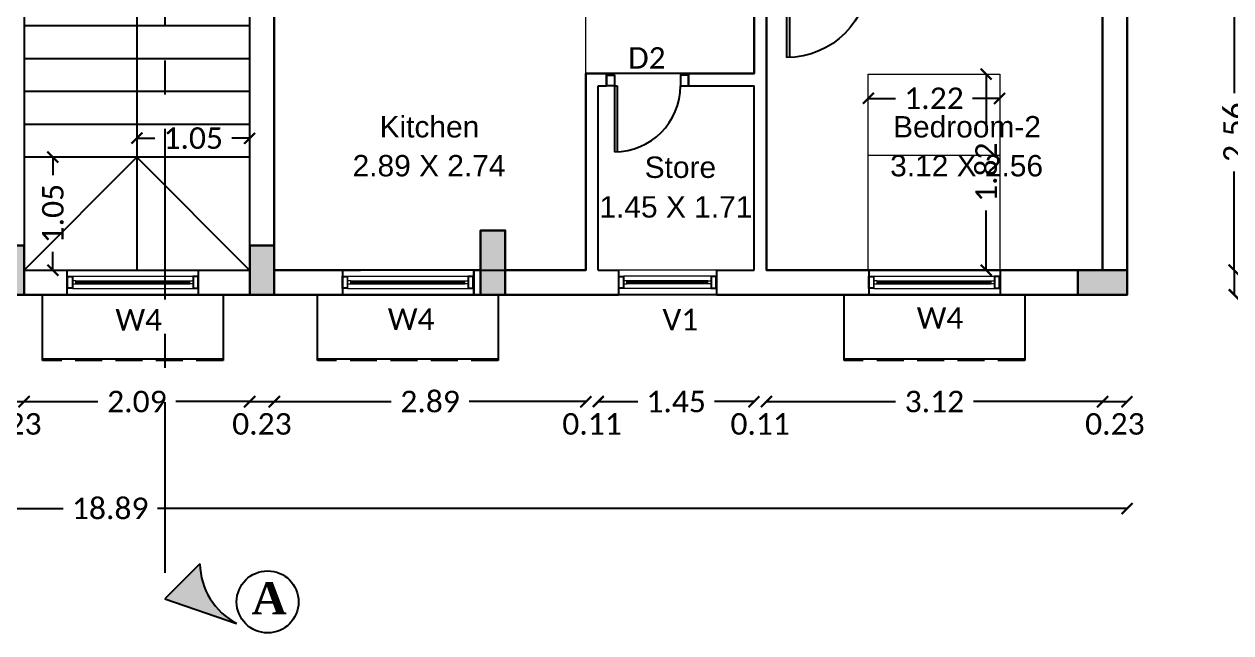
# Model space of a CAD drawing. Header units: metres. Extents: x 1549 to 1752, y 1518 to 3502.
# Drawn here: x 1712.83 to 1724.04, y 1622.89 to 1628.55 of the extents above; entities that cross this region are included whole.
import ezdxf

# ---------------------------------------------------------------- set-up
doc = ezdxf.new("R2010")
doc.units = ezdxf.units.M
doc.linetypes.add('CENTER', pattern=[50.8, 31.75, -6.35, 6.35, -6.35])
doc.linetypes.add('HIDDEN', pattern=[0.375, 0.25, -0.125])
for name, color, linetype in [('BLK_1_FLR_1_BLT_UP_AREA', 1, 'Continuous'), ('BLK_1_FLR_1_CARPET_AREA', 10, 'Continuous'), ('BLK_1_FLR_1_CHAJJA', 6, 'Continuous'), ('BLK_1_FLR_1_REGULAR_ROOM_5', 117, 'Continuous'), ('BLK_1_LVL_1_BLDG_FOOT_PRINT', 1, 'Continuous'), ('D', 7, 'Continuous')]:
    doc.layers.add(name, color=color, linetype=linetype)
for name, color, linetype, lineweight in [('BLK_1_FLR_1_KITCHEN', 163, 'Continuous', 0), ('BLK_1_FLR_1_ROOM_5_LIGHT_VENTILATION_5', 232, 'Continuous', 0), ('BLK_1_FLR_1_UNITFA_4', 234, 'Continuous', 0), ('Column', 7, 'Continuous', 30), ('W', 7, 'Continuous', 5)]:
    doc.layers.add(name, color=color, linetype=linetype, lineweight=lineweight)
doc.styles.add('Dutch-Bold', font='timesbd.ttf', dxfattribs={"height": 12})
doc.styles.add('SLS- JOHN Calibri', font='calibri.ttf')
doc.styles.add('SLS-Calibri', font='calibri.ttf')
doc.dimstyles.new('SLS-ProjectName-OuterBlock(FloorPlan)', dxfattribs={"dimtxt": 0.2, "dimasz": 0.1, "dimexe": 0, "dimexo": 0, "dimgap": 0.1, "dimtad": 0, "dimzin": 1, "dimdsep": 46, "dimtxsty": 'SLS-Calibri', "dimblk1": 'OBLIQUE', "dimblk2": 'OBLIQUE', "dimsah": 1, "dimcen": 0, "dimse1": 1, "dimse2": 1, "dimclrd": 252, "dimclre": 252, "dimclrt": 256, "dimadec": 0, "dimazin": 0, "dimtfac": 1, "dimtofl": 0, "dimtmove": 2, "dimatfit": 3, "dimfxl": 0, "dimtolj": 1, "dimtzin": 0, "dimarcsym": 0})

# ---------------------------------------------------------------- blocks, each defined once
blk = doc.blocks.new('*U8')
at = {"layer": 'W'}
for p, q in [((-0.5333, 0.1), (-0.5333, -0.1)), ((-0.5333, 0.1), (0.5333, 0.1)), ((0.5333, 0.1), (0.5333, -0.1)), ((-0.4883, 0.05), (0.4883, 0.05)), ((-0.4633, 0.0125), (0.4633, 0.0125)), ((-0.4633, 0.0025), (0.4633, 0.0025)), ((-0.4883, -0.05), (0.4883, -0.05)), ((-0.4633, -0.0025), (0.4633, -0.0025)), ((-0.4633, -0.0125), (0.4633, -0.0125)), ((-0.5333, -0.1), (0.5333, -0.1))]:
    blk.add_line(p, q, dxfattribs=at)
for points in [[(-0.4883, -0.05), (-0.5333, -0.05), (-0.5333, 0.05), (-0.4883, 0.05)], [(-0.4933, -0.045), (-0.5283, -0.045), (-0.5283, 0.045), (-0.4933, 0.045)], [(-0.4883, 0.0125), (-0.4883, -0.0125), (-0.4633, -0.0125), (-0.4633, 0.0125)], [(0.4883, 0.0125), (0.4883, -0.0125), (0.4633, -0.0125), (0.4633, 0.0125)], [(0.4883, -0.05), (0.5333, -0.05), (0.5333, 0.05), (0.4883, 0.05)], [(0.4933, -0.045), (0.5283, -0.045), (0.5283, 0.045), (0.4933, 0.045)]]:
    blk.add_lwpolyline(points, close=True, dxfattribs=at)
blk = doc.blocks.new('*U5')
at = {"layer": 'D'}
for p, q in [((-0.1, 0.05), (-0.1, 0.666)), ((-0.075, 0.05), (-0.075, 0.667)), ((-0.767, -0.065), (-0.767, 0.05)), ((-0.075, 0.05), (-0.1, 0.05)), ((0, -0.065), (0, 0.05))]:
    blk.add_line(p, q, dxfattribs=at)
for points in [[(-0.767, -0.05), (-0.692, -0.05), (-0.692, 0.05), (-0.767, 0.05)], [(0, -0.05), (-0.075, -0.05), (-0.075, 0.05), (0, 0.05)]]:
    blk.add_lwpolyline(points, close=True, dxfattribs=at)
blk.add_arc((-0.075, 0.05), 0.617, 90, 180, dxfattribs=at)
blk = doc.blocks.new('*U7')
at = {"layer": 'D'}
for p, q in [((0.075, 0.05), (0.075, 0.82)), ((0.1, 0.05), (0.1, 0.819)), ((0, -0.065), (0, 0.05)), ((0.075, 0.05), (0.1, 0.05)), ((0.92, -0.065), (0.92, 0.05))]:
    blk.add_line(p, q, dxfattribs=at)
for points in [[(0, -0.05), (0.075, -0.05), (0.075, 0.05), (0, 0.05)], [(0.92, -0.05), (0.845, -0.05), (0.845, 0.05), (0.92, 0.05)]]:
    blk.add_lwpolyline(points, close=True, dxfattribs=at)
blk.add_arc((0.075, 0.05), 0.77, 0, 90, dxfattribs=at)
blk = doc.blocks.new('_Oblique')
at = {"color": 0, "linetype": 'ByBlock', "lineweight": -2}
blk.add_line((-0.5, -0.5), (0.5, 0.5), dxfattribs=at)
at = {"const_width": 0.2}
blk.add_lwpolyline([(-0.5, -0.5), (0.5, 0.5)], dxfattribs=at)
blk = doc.blocks.new('*D96')
at = {"color": 252, "lineweight": -2}
blk.add_line((1712.601, 1625.037), (1712.829, 1625.037), dxfattribs=at)
at = {"layer": 'Defpoints', "color": 0}
for p in [(1712.601, 1626.259), (1712.829, 1626.259), (1712.829, 1625.037)]:
    blk.add_point(p, dxfattribs=at)
at = {"color": 252, "lineweight": -2, "xscale": 0.1, "yscale": 0.1, "zscale": 0.1, "rotation": 180}
blk.add_blockref('_Oblique', (1712.601, 1625.037), dxfattribs=at)
at = {"color": 252, "lineweight": -2, "xscale": 0.1, "yscale": 0.1, "zscale": 0.1}
blk.add_blockref('_Oblique', (1712.829, 1625.037), dxfattribs=at)
at = {"insert": (1712.715, 1624.829), "char_height": 0.2, "attachment_point": 5, "style": 'SLS-Calibri'}
blk.add_mtext('\\A1;0.23', dxfattribs=at)
blk = doc.blocks.new('*D97')
at = {"color": 252, "lineweight": -2}
for p, q in [((1712.829, 1625.037), (1713.514, 1625.037)), ((1714.924, 1625.037), (1714.239, 1625.037))]:
    blk.add_line(p, q, dxfattribs=at)
at = {"layer": 'Defpoints', "color": 0}
for p in [(1712.829, 1626.259), (1714.924, 1626.259), (1714.924, 1625.037)]:
    blk.add_point(p, dxfattribs=at)
at = {"color": 252, "lineweight": -2, "xscale": 0.1, "yscale": 0.1, "zscale": 0.1, "rotation": 180}
blk.add_blockref('_Oblique', (1712.829, 1625.037), dxfattribs=at)
at = {"color": 252, "lineweight": -2, "xscale": 0.1, "yscale": 0.1, "zscale": 0.1}
blk.add_blockref('_Oblique', (1714.924, 1625.037), dxfattribs=at)
at = {"insert": (1713.877, 1625.037), "char_height": 0.2, "attachment_point": 5, "style": 'SLS-Calibri'}
blk.add_mtext('\\A1;2.09', dxfattribs=at)
blk = doc.blocks.new('*D98')
at = {"color": 252, "lineweight": -2}
blk.add_line((1714.924, 1625.037), (1715.153, 1625.037), dxfattribs=at)
at = {"layer": 'Defpoints', "color": 0}
for p in [(1714.924, 1626.259), (1715.153, 1626.259), (1715.153, 1625.037)]:
    blk.add_point(p, dxfattribs=at)
at = {"color": 252, "lineweight": -2, "xscale": 0.1, "yscale": 0.1, "zscale": 0.1, "rotation": 180}
blk.add_blockref('_Oblique', (1714.924, 1625.037), dxfattribs=at)
at = {"color": 252, "lineweight": -2, "xscale": 0.1, "yscale": 0.1, "zscale": 0.1}
blk.add_blockref('_Oblique', (1715.153, 1625.037), dxfattribs=at)
at = {"insert": (1715.038, 1624.829), "char_height": 0.2, "attachment_point": 5, "style": 'SLS-Calibri'}
blk.add_mtext('\\A1;0.23', dxfattribs=at)
blk = doc.blocks.new('*D99')
at = {"color": 252, "lineweight": -2}
for p, q in [((1715.153, 1625.037), (1716.237, 1625.037)), ((1718.047, 1625.037), (1716.962, 1625.037))]:
    blk.add_line(p, q, dxfattribs=at)
at = {"layer": 'Defpoints', "color": 0}
for p in [(1715.153, 1626.259), (1718.047, 1626.259), (1718.047, 1625.037)]:
    blk.add_point(p, dxfattribs=at)
at = {"color": 252, "lineweight": -2, "xscale": 0.1, "yscale": 0.1, "zscale": 0.1, "rotation": 180}
blk.add_blockref('_Oblique', (1715.153, 1625.037), dxfattribs=at)
at = {"color": 252, "lineweight": -2, "xscale": 0.1, "yscale": 0.1, "zscale": 0.1}
blk.add_blockref('_Oblique', (1718.047, 1625.037), dxfattribs=at)
at = {"insert": (1716.6, 1625.037), "char_height": 0.2, "attachment_point": 5, "style": 'SLS-Calibri'}
blk.add_mtext('\\A1;2.89', dxfattribs=at)
blk = doc.blocks.new('*D100')
at = {"color": 252, "lineweight": -2}
for p, q in [((1718.047, 1625.037), (1717.947, 1625.037)), ((1718.161, 1625.037), (1718.261, 1625.037))]:
    blk.add_line(p, q, dxfattribs=at)
at = {"layer": 'Defpoints', "color": 0}
for p in [(1718.047, 1626.259), (1718.161, 1626.259), (1718.161, 1625.037)]:
    blk.add_point(p, dxfattribs=at)
at = {"color": 252, "lineweight": -2, "xscale": 0.1, "yscale": 0.1, "zscale": 0.1}
blk.add_blockref('_Oblique', (1718.047, 1625.037), dxfattribs=at)
at = {"color": 252, "lineweight": -2, "xscale": 0.1, "yscale": 0.1, "zscale": 0.1, "rotation": 180}
blk.add_blockref('_Oblique', (1718.161, 1625.037), dxfattribs=at)
at = {"insert": (1718.104, 1624.829), "char_height": 0.2, "attachment_point": 5, "style": 'SLS-Calibri'}
blk.add_mtext('\\A1;0.11', dxfattribs=at)
blk = doc.blocks.new('*D101')
at = {"color": 252, "lineweight": -2}
for p, q in [((1718.161, 1625.037), (1718.528, 1625.037)), ((1719.609, 1625.037), (1719.242, 1625.037))]:
    blk.add_line(p, q, dxfattribs=at)
at = {"layer": 'Defpoints', "color": 0}
for p in [(1718.161, 1626.259), (1719.609, 1626.259), (1719.609, 1625.037)]:
    blk.add_point(p, dxfattribs=at)
at = {"color": 252, "lineweight": -2, "xscale": 0.1, "yscale": 0.1, "zscale": 0.1, "rotation": 180}
blk.add_blockref('_Oblique', (1718.161, 1625.037), dxfattribs=at)
at = {"color": 252, "lineweight": -2, "xscale": 0.1, "yscale": 0.1, "zscale": 0.1}
blk.add_blockref('_Oblique', (1719.609, 1625.037), dxfattribs=at)
at = {"insert": (1718.885, 1625.037), "char_height": 0.2, "attachment_point": 5, "style": 'SLS-Calibri'}
blk.add_mtext('\\A1;1.45', dxfattribs=at)
blk = doc.blocks.new('*D102')
at = {"color": 252, "lineweight": -2}
for p, q in [((1719.609, 1625.037), (1719.509, 1625.037)), ((1719.723, 1625.037), (1719.823, 1625.037))]:
    blk.add_line(p, q, dxfattribs=at)
at = {"layer": 'Defpoints', "color": 0}
for p in [(1719.609, 1626.259), (1719.723, 1626.259), (1719.723, 1625.037)]:
    blk.add_point(p, dxfattribs=at)
at = {"color": 252, "lineweight": -2, "xscale": 0.1, "yscale": 0.1, "zscale": 0.1}
blk.add_blockref('_Oblique', (1719.609, 1625.037), dxfattribs=at)
at = {"color": 252, "lineweight": -2, "xscale": 0.1, "yscale": 0.1, "zscale": 0.1, "rotation": 180}
blk.add_blockref('_Oblique', (1719.723, 1625.037), dxfattribs=at)
at = {"insert": (1719.666, 1624.829), "char_height": 0.2, "attachment_point": 5, "style": 'SLS-Calibri'}
blk.add_mtext('\\A1;0.11', dxfattribs=at)
blk = doc.blocks.new('*D103')
at = {"color": 252, "lineweight": -2}
for p, q in [((1719.723, 1625.037), (1720.922, 1625.037)), ((1722.846, 1625.037), (1721.647, 1625.037))]:
    blk.add_line(p, q, dxfattribs=at)
at = {"layer": 'Defpoints', "color": 0}
for p in [(1719.723, 1626.259), (1722.846, 1626.259), (1722.846, 1625.037)]:
    blk.add_point(p, dxfattribs=at)
at = {"color": 252, "lineweight": -2, "xscale": 0.1, "yscale": 0.1, "zscale": 0.1, "rotation": 180}
blk.add_blockref('_Oblique', (1719.723, 1625.037), dxfattribs=at)
at = {"color": 252, "lineweight": -2, "xscale": 0.1, "yscale": 0.1, "zscale": 0.1}
blk.add_blockref('_Oblique', (1722.846, 1625.037), dxfattribs=at)
at = {"insert": (1721.284, 1625.037), "char_height": 0.2, "attachment_point": 5, "style": 'SLS-Calibri'}
blk.add_mtext('\\A1;3.12', dxfattribs=at)
blk = doc.blocks.new('*D104')
at = {"color": 252, "lineweight": -2}
blk.add_line((1722.846, 1625.037), (1723.074, 1625.037), dxfattribs=at)
at = {"layer": 'Defpoints', "color": 0}
for p in [(1722.846, 1626.259), (1723.074, 1626.259), (1723.074, 1625.037)]:
    blk.add_point(p, dxfattribs=at)
at = {"color": 252, "lineweight": -2, "xscale": 0.1, "yscale": 0.1, "zscale": 0.1, "rotation": 180}
blk.add_blockref('_Oblique', (1722.846, 1625.037), dxfattribs=at)
at = {"color": 252, "lineweight": -2, "xscale": 0.1, "yscale": 0.1, "zscale": 0.1}
blk.add_blockref('_Oblique', (1723.074, 1625.037), dxfattribs=at)
at = {"insert": (1722.96, 1624.829), "char_height": 0.2, "attachment_point": 5, "style": 'SLS-Calibri'}
blk.add_mtext('\\A1;0.23', dxfattribs=at)
blk = doc.blocks.new('*D46')
at = {"color": 252, "lineweight": -2}
for p, q in [((1704.184, 1624.044), (1713.192, 1624.044)), ((1723.074, 1624.044), (1714.067, 1624.044))]:
    blk.add_line(p, q, dxfattribs=at)
at = {"layer": 'Defpoints', "color": 0}
for p in [(1704.184, 1626.031), (1723.074, 1626.031), (1723.074, 1624.044)]:
    blk.add_point(p, dxfattribs=at)
at = {"color": 252, "lineweight": -2, "xscale": 0.1, "yscale": 0.1, "zscale": 0.1, "rotation": 180}
blk.add_blockref('_Oblique', (1704.184, 1624.044), dxfattribs=at)
at = {"color": 252, "lineweight": -2, "xscale": 0.1, "yscale": 0.1, "zscale": 0.1}
blk.add_blockref('_Oblique', (1723.074, 1624.044), dxfattribs=at)
at = {"insert": (1713.629, 1624.044), "char_height": 0.2, "attachment_point": 5, "style": 'SLS-Calibri'}
blk.add_mtext('\\A1;18.89', dxfattribs=at)
blk = doc.blocks.new('*D111')
at = {"color": 252, "lineweight": -2}
for p, q in [((1724.068, 1628.823), (1724.068, 1627.905)), ((1724.068, 1626.259), (1724.068, 1627.177))]:
    blk.add_line(p, q, dxfattribs=at)
at = {"layer": 'Defpoints', "color": 0}
for p in [(1722.846, 1628.823), (1722.846, 1626.259), (1724.068, 1626.259)]:
    blk.add_point(p, dxfattribs=at)
at = {"color": 252, "lineweight": -2, "xscale": 0.1, "yscale": 0.1, "zscale": 0.1}
for p, rotation in [((1724.068, 1628.823), 90), ((1724.068, 1626.259), 270)]:
    blk.add_blockref('_Oblique', p, dxfattribs=dict(at, rotation=rotation))
at = {"insert": (1724.068, 1627.541), "char_height": 0.2, "attachment_point": 5, "rotation": 90, "style": 'SLS-Calibri'}
blk.add_mtext('\\A1;2.56', dxfattribs=at)
blk = doc.blocks.new('*D48')
at = {"color": 252, "lineweight": -2}
blk.add_line((1724.068, 1626.259), (1724.068, 1626.031), dxfattribs=at)
at = {"layer": 'Defpoints', "color": 0}
for p in [(1722.846, 1626.259), (1723.074, 1626.031), (1724.068, 1626.031)]:
    blk.add_point(p, dxfattribs=at)
at = {"color": 252, "lineweight": -2, "xscale": 0.1, "yscale": 0.1, "zscale": 0.1}
for p, rotation in [((1724.068, 1626.259), 90), ((1724.068, 1626.031), 270)]:
    blk.add_blockref('_Oblique', p, dxfattribs=dict(at, rotation=rotation))
at = {"insert": (1724.337, 1626.145), "char_height": 0.2, "attachment_point": 5, "rotation": 90, "style": 'SLS-Calibri'}
blk.add_mtext('\\A1;0.23', dxfattribs=at)
blk = doc.blocks.new('*D49')
at = {"color": 252, "lineweight": -2}
for p, q in [((1725.061, 1637.43), (1725.061, 1632.171)), ((1725.061, 1626.031), (1725.061, 1631.29))]:
    blk.add_line(p, q, dxfattribs=at)
at = {"layer": 'Defpoints', "color": 0}
for p in [(1723.074, 1637.43), (1723.074, 1626.031), (1725.061, 1626.031)]:
    blk.add_point(p, dxfattribs=at)
at = {"color": 252, "lineweight": -2, "xscale": 0.1, "yscale": 0.1, "zscale": 0.1}
for p, rotation in [((1725.061, 1637.43), 90), ((1725.061, 1626.031), 270)]:
    blk.add_blockref('_Oblique', p, dxfattribs=dict(at, rotation=rotation))
at = {"insert": (1725.061, 1631.73), "char_height": 0.2, "attachment_point": 5, "rotation": 90, "style": 'SLS-Calibri'}
blk.add_mtext('\\A1;11.40', dxfattribs=at)
blk = doc.blocks.new('*D164')
at = {"color": 252, "lineweight": -2}
for p, q in [((1713.877, 1627.485), (1714.044, 1627.485)), ((1714.924, 1627.485), (1714.757, 1627.485))]:
    blk.add_line(p, q, dxfattribs=at)
at = {"layer": 'Defpoints', "color": 0}
for p in [(1714.924, 1627.485), (1713.877, 1627.309), (1714.924, 1627.309)]:
    blk.add_point(p, dxfattribs=at)
at = {"color": 252, "lineweight": -2, "xscale": 0.1, "yscale": 0.1, "zscale": 0.1, "rotation": 180}
blk.add_blockref('_Oblique', (1713.877, 1627.485), dxfattribs=at)
at = {"color": 252, "lineweight": -2, "xscale": 0.1, "yscale": 0.1, "zscale": 0.1}
blk.add_blockref('_Oblique', (1714.924, 1627.485), dxfattribs=at)
at = {"insert": (1714.4, 1627.485), "char_height": 0.2, "attachment_point": 5, "style": 'SLS-Calibri'}
blk.add_mtext('\\A1;1.05', dxfattribs=at)
blk = doc.blocks.new('*D165')
at = {"color": 252, "lineweight": -2}
for p, q in [((1713.097, 1627.309), (1713.097, 1627.141)), ((1713.097, 1626.259), (1713.097, 1626.428))]:
    blk.add_line(p, q, dxfattribs=at)
at = {"layer": 'Defpoints', "color": 0}
for p in [(1713.029, 1627.309), (1713.097, 1627.309), (1713.029, 1626.259)]:
    blk.add_point(p, dxfattribs=at)
at = {"color": 252, "lineweight": -2, "xscale": 0.1, "yscale": 0.1, "zscale": 0.1}
for p, rotation in [((1713.097, 1627.309), 90), ((1713.097, 1626.259), 270)]:
    blk.add_blockref('_Oblique', p, dxfattribs=dict(at, rotation=rotation))
at = {"insert": (1713.097, 1626.784), "char_height": 0.2, "attachment_point": 5, "rotation": 90, "style": 'SLS-Calibri'}
blk.add_mtext('\\A1;1.05', dxfattribs=at)
blk = doc.blocks.new('A$C337B7338')
at = {"layer": 'W'}
for p, q in [((0, 0.229), (0, 0)), ((0.91, 0.229), (0, 0.229)), ((0.91, 0.229), (0.91, 0)), ((0.859, 0.171), (0.051, 0.171)), ((0.83, 0.129), (0.08, 0.129)), ((0.83, 0.117), (0.08, 0.117)), ((0.859, 0.057), (0.051, 0.057)), ((0.83, 0.111), (0.08, 0.111)), ((0.83, 0.1), (0.08, 0.1)), ((0.91, 0), (0, 0))]:
    blk.add_line(p, q, dxfattribs=at)
for points in [[(0.051, 0.057), (0, 0.057), (0, 0.171), (0.051, 0.171)], [(0.046, 0.063), (0.006, 0.063), (0.006, 0.166), (0.046, 0.166)], [(0.051, 0.129), (0.051, 0.1), (0.08, 0.1), (0.08, 0.129)], [(0.859, 0.129), (0.859, 0.1), (0.83, 0.1), (0.83, 0.129)], [(0.859, 0.057), (0.91, 0.057), (0.91, 0.171), (0.859, 0.171)], [(0.864, 0.063), (0.904, 0.063), (0.904, 0.166), (0.864, 0.166)]]:
    blk.add_lwpolyline(points, close=True, dxfattribs=at)
blk = doc.blocks.new('col')
at = {"layer": 'Column'}
h = blk.add_hatch(color=2, dxfattribs=at)
h.dxf.hatch_style = 1
h.paths.add_polyline_path([(12.884, -11.399), (13.113, -11.399), (13.113, -10.802), (12.884, -10.802)])
h = blk.add_hatch(color=6, dxfattribs=at)
h.dxf.hatch_style = 1
h.paths.add_polyline_path([(8.417, -11.399), (8.645, -11.399), (8.645, -10.942), (8.417, -10.942)])
h = blk.add_hatch(color=6, dxfattribs=at)
h.dxf.hatch_style = 1
h.paths.add_polyline_path([(10.74, -11.399), (10.968, -11.399), (10.968, -10.942), (10.74, -10.942)])
h = blk.add_hatch(color=6, dxfattribs=at)
h.dxf.hatch_style = 1
h.paths.add_polyline_path([(18.433, -11.171), (18.433, -11.399), (18.89, -11.399), (18.89, -11.171)])
for points in [[(12.884, -11.399), (13.113, -11.399), (13.113, -10.802), (12.884, -10.802)], [(8.417, -11.399), (8.645, -11.399), (8.645, -10.942), (8.417, -10.942)], [(10.74, -11.399), (10.968, -11.399), (10.968, -10.942), (10.74, -10.942)], [(18.433, -11.171), (18.433, -11.399), (18.89, -11.399), (18.89, -11.171)]]:
    blk.add_lwpolyline(points, close=True, dxfattribs=at)
blk = doc.blocks.new('*D189')
at = {"layer": 'BLK_1_FLR_1_ROOM_5_LIGHT_VENTILATION_5', "color": 252, "lineweight": -2}
for p, q in [((1721.765, 1628.079), (1721.765, 1627.526)), ((1721.765, 1626.259), (1721.765, 1626.812))]:
    blk.add_line(p, q, dxfattribs=at)
at = {"layer": 'Defpoints', "color": 0}
for p in [(1721.89, 1628.079), (1721.765, 1626.259), (1721.89, 1626.259)]:
    blk.add_point(p, dxfattribs=at)
at = {"layer": 'BLK_1_FLR_1_ROOM_5_LIGHT_VENTILATION_5', "color": 252, "lineweight": -2, "xscale": 0.1, "yscale": 0.1, "zscale": 0.1}
for p, rotation in [((1721.765, 1628.079), 90), ((1721.765, 1626.259), 270)]:
    blk.add_blockref('_Oblique', p, dxfattribs=dict(at, rotation=rotation))
at = {"layer": 'BLK_1_FLR_1_ROOM_5_LIGHT_VENTILATION_5', "insert": (1721.765, 1627.169), "char_height": 0.2, "attachment_point": 5, "rotation": 90, "style": 'SLS-Calibri'}
blk.add_mtext('\\A1;1.82', dxfattribs=at)
blk = doc.blocks.new('*D190')
at = {"layer": 'BLK_1_FLR_1_ROOM_5_LIGHT_VENTILATION_5', "color": 252, "lineweight": -2}
for p, q in [((1720.67, 1627.855), (1720.923, 1627.855)), ((1721.89, 1627.855), (1721.637, 1627.855))]:
    blk.add_line(p, q, dxfattribs=at)
at = {"layer": 'Defpoints', "color": 0}
for p in [(1720.67, 1628.079), (1721.89, 1628.079), (1721.89, 1627.855)]:
    blk.add_point(p, dxfattribs=at)
at = {"layer": 'BLK_1_FLR_1_ROOM_5_LIGHT_VENTILATION_5', "color": 252, "lineweight": -2, "xscale": 0.1, "yscale": 0.1, "zscale": 0.1, "rotation": 180}
blk.add_blockref('_Oblique', (1720.67, 1627.855), dxfattribs=at)
at = {"layer": 'BLK_1_FLR_1_ROOM_5_LIGHT_VENTILATION_5', "color": 252, "lineweight": -2, "xscale": 0.1, "yscale": 0.1, "zscale": 0.1}
blk.add_blockref('_Oblique', (1721.89, 1627.855), dxfattribs=at)
at = {"layer": 'BLK_1_FLR_1_ROOM_5_LIGHT_VENTILATION_5', "insert": (1721.28, 1627.855), "char_height": 0.2, "attachment_point": 5, "style": 'SLS-Calibri'}
blk.add_mtext('\\A1;1.22', dxfattribs=at)

msp = doc.modelspace()

# ---------------------------------------------------------------- hatches: boundary and pattern name
at = {"linetype": 'Continuous', "lineweight": -3, "ltscale": 10}
h = msp.add_hatch(color=256, dxfattribs=at)
h.dxf.hatch_style = 1
edge = h.paths.add_edge_path()
edge.add_line((1714.13671508, 1623.20469676), (1714.46209052, 1623.52879407))
edge.add_arc((1715.10238156, 1623.54234085), 0.64043433, 181.212038458, 242.128992371)
edge.add_line((1714.80298968, 1622.97619543), (1714.13671508, 1623.20469676))

# ---------------------------------------------------------------- linework, layer by layer
at = {"linetype": 'CENTER', "ltscale": 0.05}
msp.add_line((1714.13671472, 1640.27226822), (1714.13671472, 1623.20469688), dxfattribs=at)
at = {"ltscale": 0.1}
for p, q in [((1723.07426967, 1626.03069959), (1723.07426967, 1629.93441956)), ((1712.82949144, 1629.80032096), (1712.82949144, 1626.25920765)), ((1713.87682007, 1629.74078602), (1713.87682007, 1626.25920765)), ((1714.9241487, 1629.80032096), (1714.9241487, 1626.25920765)), ((1715.15265676, 1629.00054274), (1715.15265676, 1626.25920765)), ((1719.60856402, 1628.08651048), (1719.60856402, 1629.00054274)), ((1719.72281806, 1626.25920765), (1719.72281806, 1629.00054274)), ((1722.8457616, 1626.25920765), (1722.8457616, 1628.82281424)), ((1714.9241487, 1628.52791733), (1712.82949144, 1628.52791733)), ((1714.9241487, 1628.22323991), (1712.82949144, 1628.22323991)), ((1718.04709225, 1626.25920765), (1718.04709225, 1628.08651048)), ((1718.04709225, 1628.08651048), (1718.23751564, 1628.08651048)), ((1718.23751564, 1627.97225645), (1718.23751564, 1628.08651048)), ((1718.99920918, 1627.97225645), (1718.99920918, 1628.08651048)), ((1718.99920918, 1628.08651048), (1719.60856402, 1628.08651048)), ((1714.9241487, 1627.91856249), (1712.82949144, 1627.91856249)), ((1718.16134628, 1626.25920765), (1718.16134628, 1627.97225645)), ((1718.16134628, 1627.97225645), (1718.23751564, 1627.97225645)), ((1718.99920918, 1627.97225645), (1719.60856402, 1627.97225645)), ((1719.60856402, 1626.25920765), (1719.60856402, 1627.97225645)), ((1714.9241487, 1627.61388507), (1712.82949144, 1627.61388507)), ((1714.9241487, 1627.30920765), (1712.82949144, 1627.30920765)), ((1713.87682007, 1627.30920765), (1712.82949144, 1626.25920765)), ((1713.87682007, 1627.30920765), (1714.9241487, 1626.25920765)), ((1712.82949144, 1626.25920765), (1713.22938056, 1626.25920765)), ((1713.22938056, 1626.03069959), (1713.22938056, 1626.25920765)), ((1713.22938056, 1626.25920765), (1714.44809023, 1626.25920765)), ((1714.44809023, 1626.25920765), (1714.9241487, 1626.25920765)), ((1714.44809023, 1626.03069959), (1714.44809023, 1626.25920765)), ((1715.15265676, 1626.25920765), (1715.95243499, 1626.25920765)), ((1715.78641279, 1626.25920765), (1715.78641279, 1626.03069959)), ((1717.00512247, 1626.25920765), (1718.04709225, 1626.25920765)), ((1717.00512247, 1626.25920765), (1717.00512247, 1626.03069959)), ((1718.16134628, 1626.25920765), (1718.34860622, 1626.25920765)), ((1718.34860622, 1626.25920765), (1718.34860622, 1626.03069959)), ((1719.25860622, 1626.25920765), (1719.60856402, 1626.25920765)), ((1719.25860622, 1626.25920765), (1719.25860622, 1626.03069959)), ((1719.72281806, 1626.25920765), (1720.67493499, 1626.25920765)), ((1720.67493499, 1626.25920765), (1720.67493499, 1626.03069959)), ((1721.89364467, 1626.25920765), (1722.8457616, 1626.25920765)), ((1721.89364467, 1626.25920765), (1721.89364467, 1626.03069959)), ((1711.7250358, 1626.03069959), (1713.22938056, 1626.03069959)), ((1714.44809023, 1626.03069959), (1715.95243499, 1626.03069959)), ((1717.17114467, 1626.03069959), (1718.34860622, 1626.03069959)), ((1719.25860622, 1626.03069959), (1720.67493499, 1626.03069959)), ((1721.89364467, 1626.03069959), (1723.07426967, 1626.03069959))]:
    msp.add_line(p, q, dxfattribs=at)
at = {"linetype": 'Continuous', "ltscale": 0.1}
msp.add_line((1718.99920918, 1628.08651048), (1718.23751564, 1628.08651048), dxfattribs=at)
for p, q in [((1714.46209052, 1623.52879407), (1714.13671508, 1623.20469676)), ((1714.13671508, 1623.20469676), (1714.80298968, 1622.97619543))]:
    msp.add_line(p, q)
msp.add_lwpolyline([(1704.18426967, 1637.42995134), (1723.07426967, 1637.42995134), (1723.07426967, 1626.03069959), (1704.18426967, 1626.03069959)], close=True)
at = {"linetype": 'HIDDEN'}
for points in [[(1712.99938056, 1626.03069959), (1714.67809023, 1626.03069959), (1714.67809023, 1625.42069959), (1712.99938056, 1625.42069959)], [(1715.55274115, 1626.03069959), (1717.23145082, 1626.03069959), (1717.23145082, 1625.42069959), (1715.55274115, 1625.42069959)], [(1720.44493499, 1626.03069959), (1722.12364467, 1626.03069959), (1722.12364467, 1625.42069959), (1720.44493499, 1625.42069959)]]:
    msp.add_lwpolyline(points, close=True, dxfattribs=at)
at = {"ltscale": 25}
msp.add_circle((1715.09090644, 1623.17611929), 0.28791676, dxfattribs=at)
at = {"linetype": 'Continuous', "lineweight": -3, "ltscale": 10}
msp.add_arc((1715.10238156, 1623.54234085), 0.64043433, 181.212038527, 242.128992301, dxfattribs=at)
at = {"layer": 'BLK_1_FLR_1_BLT_UP_AREA', "color": 3}
msp.add_lwpolyline([(1704.18426967, 1637.42995134), (1723.07426967, 1637.42995134), (1723.07426967, 1626.03069959), (1704.18426967, 1626.03069959)], close=True, dxfattribs=at)
at = {"layer": 'BLK_1_FLR_1_CARPET_AREA', "color": 25}
for points in [[(1719.60856402, 1629.00054274), (1719.60856402, 1628.08651048), (1718.04709225, 1628.08651048), (1718.04709225, 1626.25920765), (1717.29712918, 1626.25920765), (1717.29712918, 1626.62771572), (1717.06862111, 1626.62771572), (1717.06862111, 1626.25920765), (1715.15265676, 1626.25920765), (1715.15265676, 1629.00054274)], [(1722.8457616, 1628.82281424), (1722.8457616, 1626.25920765), (1719.72281806, 1626.25920765), (1719.72281806, 1629.00054274)]]:
    msp.add_lwpolyline(points, dxfattribs=at)
at = {"layer": 'BLK_1_FLR_1_CHAJJA'}
for points in [[(1712.99938056, 1626.03069959), (1714.67809023, 1626.03069959), (1714.67809023, 1625.43069959), (1712.99938056, 1625.43069959)], [(1715.55274115, 1626.03069959), (1717.23145082, 1626.03069959), (1717.23145082, 1625.43069959), (1715.55274115, 1625.43069959)], [(1720.44493499, 1626.03069959), (1722.12364467, 1626.03069959), (1722.12364467, 1625.43069959), (1720.44493499, 1625.43069959)]]:
    msp.add_lwpolyline(points, close=True, dxfattribs=at)
at = {"layer": 'BLK_1_FLR_1_KITCHEN', "color": 1}
msp.add_lwpolyline([(1715.15265676, 1626.25920765), (1718.04709225, 1626.25920765), (1718.04709225, 1629.00054274), (1715.15265676, 1629.00054274)], close=True, dxfattribs=at)
at = {"layer": 'BLK_1_FLR_1_REGULAR_ROOM_5', "color": 1}
msp.add_lwpolyline([(1722.8457616, 1628.82281424), (1719.72281806, 1628.82281424), (1719.72281806, 1626.25920765), (1722.8457616, 1626.25920765)], close=True, dxfattribs=at)
at = {"layer": 'BLK_1_FLR_1_ROOM_5_LIGHT_VENTILATION_5'}
msp.add_lwpolyline([(1720.66997302, 1628.07920765), (1721.88997302, 1628.07920765), (1721.88997302, 1626.25920765), (1720.66997302, 1626.25920765)], close=True, dxfattribs=at)
msp.add_lwpolyline([(1721.88997302, 1627.32419101), (1720.66997302, 1627.32419101)], dxfattribs=at)
at = {"layer": 'BLK_1_FLR_1_UNITFA_4'}
msp.add_lwpolyline([(1723.07423994, 1626.03069959), (1714.9241487, 1626.03069959), (1714.9241487, 1631.21921464), (1717.1869255, 1631.21825118), (1717.18733285, 1631.70102967), (1723.07426205, 1631.69953772)], close=True, dxfattribs=at)
at = {"layer": 'BLK_1_LVL_1_BLDG_FOOT_PRINT'}
msp.add_lwpolyline([(1704.18426967, 1637.42995134), (1723.07426967, 1637.42995134), (1723.07426967, 1626.03069959), (1704.18426967, 1626.03069959)], close=True, dxfattribs=at)

# ---------------------------------------------------------------- block references
for name, p in [('col', (1704.18426967, 1637.42995134)), ('A$C337B7338', (1718.34860735, 1626.03069959))]:
    msp.add_blockref(name, p)
at = {"ltscale": 0.25, "yscale": 0.9935133239832582, "zscale": 0.9935133239832582, "rotation": 180}
for name, p, xscale in [('*U7', (1719.83707299, 1629.0502184), -0.9935133239832582), ('*U5', (1718.23751564, 1628.02193211), 0.9935133239832582)]:
    msp.add_blockref(name, p, dxfattribs=dict(at, xscale=xscale))
at = {"ltscale": 0.25, "xscale": 1.142540322580821, "yscale": 1.142540322580821, "zscale": 1.142540322580821}
for p in [(1713.83873539, 1626.14495362), (1716.39209599, 1626.14495362), (1721.28061819, 1626.14495362)]:
    msp.add_blockref('*U8', p, dxfattribs=at)

# ---------------------------------------------------------------- texts
at = {"style": 'SLS- JOHN Calibri'}
for s, p in [('D2', (1718.43936564, 1628.13201073)), ('W4', (1716.20749817, 1625.70390706)), ('W4', (1721.11968489, 1625.71500491)), ('W4', (1713.6775347, 1625.69783883)), ('V1', (1718.75769524, 1625.70040288))]:
    msp.add_text(s, height=0.198702665, dxfattribs=at).set_placement(p)
at = {"linetype": 'Continuous', "lineweight": -3, "ltscale": 10, "style": 'Dutch-Bold'}
msp.add_text('A', height=0.3, dxfattribs=at).set_placement((1714.94231416, 1623.05997777))
at = {"char_height": 0.1987026648, "attachment_point": 5, "style": 'SLS- JOHN Calibri'}
for s, width, heights, insert in [('{\\fArial|b0|i0|c0|p34;Kitchen}', 41.9302480088, [0], (1716.59376835, 1627.59006705)), ('{\\fArial|b0|i0|c0|p34;Bedroom-2}', 41.9302480088, [0], (1721.58642199, 1627.59006705)), ('\\A1;{\\fArial|b0|i0|c0|p34;2.89 X 2.74}', 1.8963848668, [0.27200619], (1716.5902725, 1627.22829689)), ('{\\fArial|b0|i0|c0|p34;Store}', 39.6514033903, [0], (1718.92443276, 1627.21376833)), ('\\A1;{\\fArial|b0|i0|c0|p34;3.12 X 2.56}', 1.8963848668, [0.27200619], (1721.58292613, 1627.22829689)), ('\\A1;{\\fArial|b0|i0|c0|p34;1.45 X 1.71}', 2.2799495628, [0], (1718.88273895, 1626.84567226))]:
    msp.add_mtext_dynamic_manual_height_columns(s, width=width, gutter_width=24.30725074, heights=heights, dxfattribs=dict(at, insert=insert))

# ---------------------------------------------------------------- dimensions: what is measured, and where the dimension line sits
for base, p1, p2, picture, middle in [((1725.06129632, 1626.03069959), (1723.07426967, 1637.42995134), (1723.07426967, 1626.03069959), '*D49', (1725.06129632, 1631.73032546)), ((1724.06778299, 1626.25920765), (1722.8457616, 1628.82281424), (1722.8457616, 1626.25920765), '*D111', (1724.06778299, 1627.54101095)), ((1713.09734175, 1627.30920765), (1713.029436, 1626.25920765), (1713.029436, 1627.30920765), '*D165', (1713.09734175, 1626.78420765))]:
    dim = msp.add_linear_dim(base=base, p1=p1, p2=p2, angle=90, dimstyle='SLS-ProjectName-OuterBlock(FloorPlan)')
    dim.commit()
    dim.dimension.update_dxf_attribs({"geometry": picture, "text_midpoint": middle})
for base, p1, p2, picture, middle in [((1714.9241487, 1627.48499868), (1713.87682007, 1627.30920765), (1714.9241487, 1627.30920765), '*D164', (1714.40048439, 1627.48499868)), ((1714.9241487, 1625.03718627), (1712.82949144, 1626.25920765), (1714.9241487, 1626.25920765), '*D97', (1713.87682007, 1625.03718627)), ((1718.04709225, 1625.03718627), (1715.15265676, 1626.25920765), (1718.04709225, 1626.25920765), '*D99', (1716.59987451, 1625.03718627)), ((1719.60856402, 1625.03718627), (1718.16134628, 1626.25920765), (1719.60856402, 1626.25920765), '*D101', (1718.88495515, 1625.03718627)), ((1722.8457616, 1625.03718627), (1719.72281806, 1626.25920765), (1722.8457616, 1626.25920765), '*D103', (1721.28428983, 1625.03718627)), ((1723.07426967, 1624.04367294), (1704.18426967, 1626.03069959), (1723.07426967, 1626.03069959), '*D46', (1713.62926967, 1624.04367294))]:
    dim = msp.add_linear_dim(base=base, p1=p1, p2=p2, dimstyle='SLS-ProjectName-OuterBlock(FloorPlan)')
    dim.commit()
    dim.dimension.update_dxf_attribs({"geometry": picture, "text_midpoint": middle})
dim = msp.add_linear_dim(base=(1724.06778299, 1626.03069959), p1=(1722.8457616, 1626.25920765), p2=(1723.07426967, 1626.03069959), angle=90, dimstyle='SLS-ProjectName-OuterBlock(FloorPlan)')
dim.commit()
dim.dimension.update_dxf_attribs({"geometry": '*D48', "text_midpoint": (1724.33694851, 1626.14495362), "dimtype": 160})
for base, p1, p2, picture, middle in [((1712.82949144, 1625.03718627), (1712.60098338, 1626.25920765), (1712.82949144, 1626.25920765), '*D96', (1712.71523741, 1624.82854051)), ((1715.15265676, 1625.03718627), (1714.9241487, 1626.25920765), (1715.15265676, 1626.25920765), '*D98', (1715.03840273, 1624.82854051)), ((1718.16134628, 1625.03718627), (1718.04709225, 1626.25920765), (1718.16134628, 1626.25920765), '*D100', (1718.10421926, 1624.82854051)), ((1719.72281806, 1625.03718627), (1719.60856402, 1626.25920765), (1719.72281806, 1626.25920765), '*D102', (1719.66569104, 1624.82854051)), ((1723.07426967, 1625.03718627), (1722.8457616, 1626.25920765), (1723.07426967, 1626.25920765), '*D104', (1722.96001564, 1624.82854051))]:
    dim = msp.add_linear_dim(base=base, p1=p1, p2=p2, dimstyle='SLS-ProjectName-OuterBlock(FloorPlan)')
    dim.commit()
    dim.dimension.update_dxf_attribs({"geometry": picture, "text_midpoint": middle, "dimtype": 160})
at = {"layer": 'BLK_1_FLR_1_ROOM_5_LIGHT_VENTILATION_5', "color": 1}
dim = msp.add_linear_dim(base=(1721.88997302, 1627.8553439), p1=(1720.66997302, 1628.07920765), p2=(1721.88997302, 1628.07920765), dimstyle='SLS-ProjectName-OuterBlock(FloorPlan)', override={"dimfxl": 0.23, "dimtfill": 1, "dimarcsym": 2}, dxfattribs=at)
dim.commit()
dim.dimension.update_dxf_attribs({"geometry": '*D190', "text_midpoint": (1721.27997302, 1627.8553439)})
at = {"layer": 'BLK_1_FLR_1_ROOM_5_LIGHT_VENTILATION_5', "color": 2}
dim = msp.add_linear_dim(base=(1721.76493792, 1626.25920765), p1=(1721.88997302, 1628.07920765), p2=(1721.88997302, 1626.25920765), angle=90, dimstyle='SLS-ProjectName-OuterBlock(FloorPlan)', override={"dimfxl": 0.23, "dimtfill": 1, "dimarcsym": 2}, dxfattribs=at)
dim.commit()
dim.dimension.update_dxf_attribs({"geometry": '*D189', "text_midpoint": (1721.76493792, 1627.16920765)})

doc.saveas('drawing.dxf')
